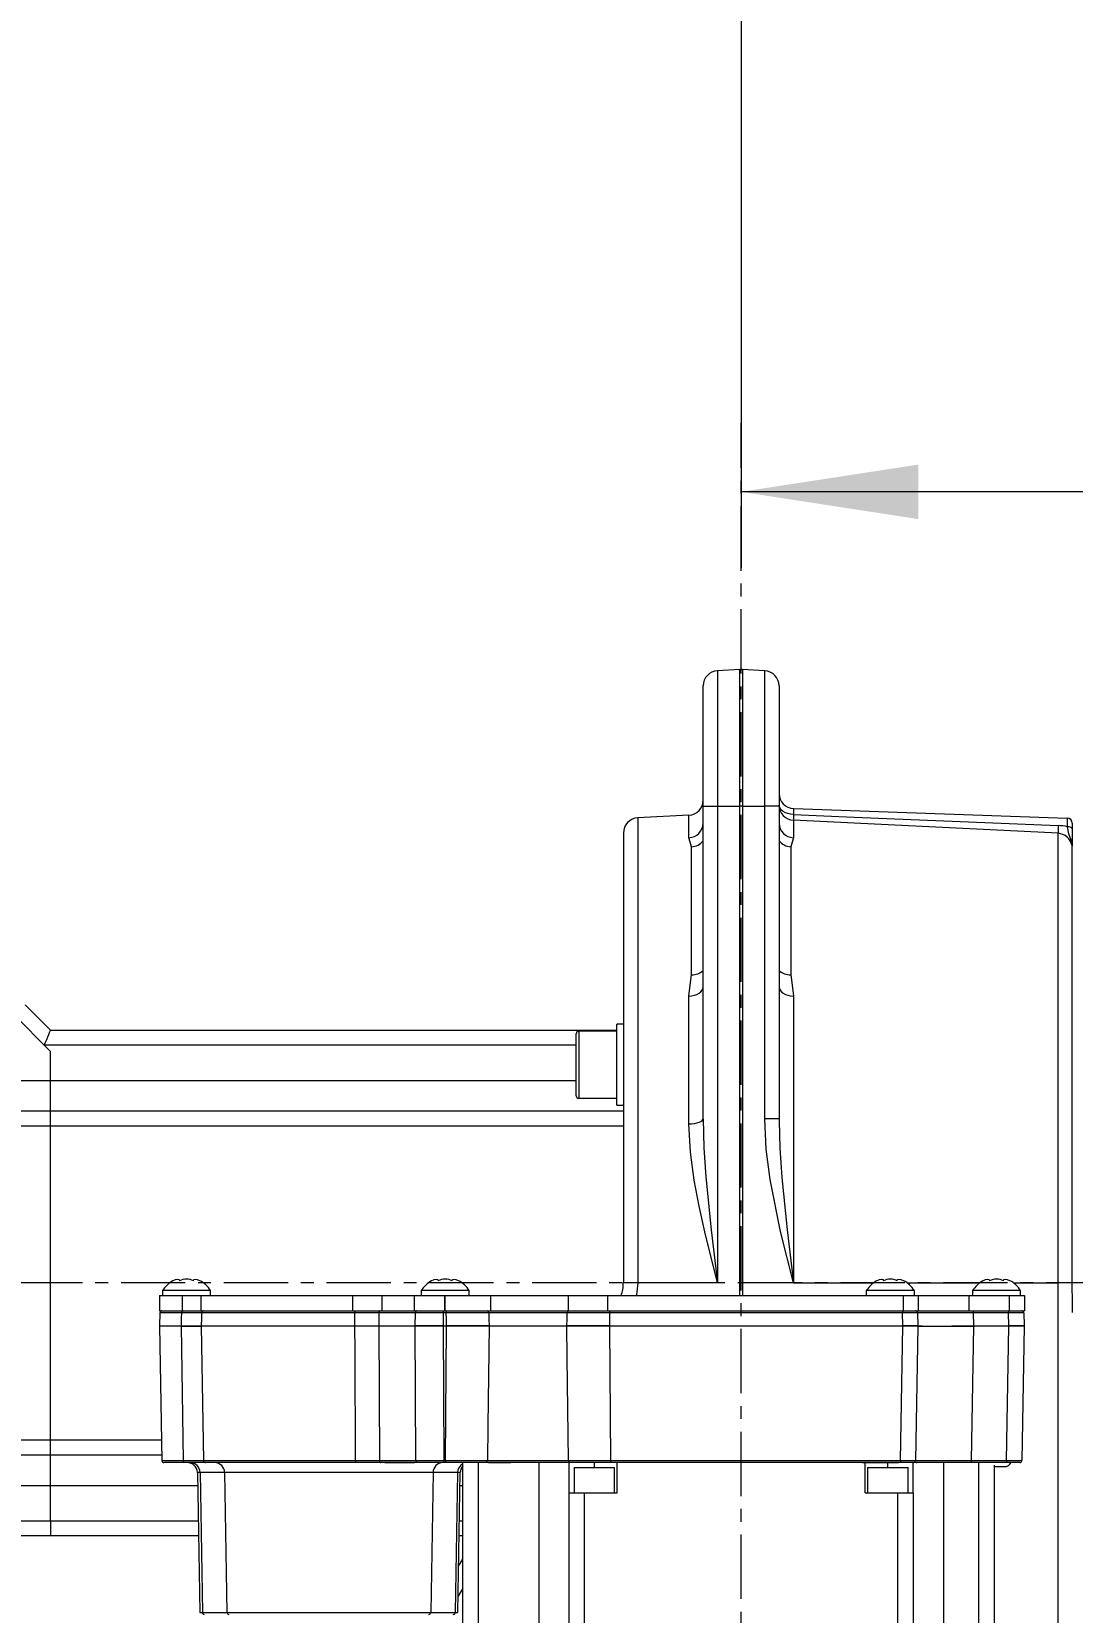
# Model space of a CAD drawing. Header units: millimetres. Extents: x 26 to 585, y 36 to 406.
# Drawn here: x 290.59 to 311.16, y 297.24 to 328.48 of the extents above; entities that cross this region are included whole.
import ezdxf

# ---------------------------------------------------------------- set-up
doc = ezdxf.new("R2010")
doc.units = ezdxf.units.MM
doc.linetypes.add('CENTERX2', pattern=[20.32, 12.7, -2.54, 2.54, -2.54])
doc.styles.add('SLDTEXTSTYLE0', font='TXT', dxfattribs={"width": 0.605})
doc.dimstyles.new('SLDDIMSTYLE0', dxfattribs={"dimtxt": 3.5, "dimasz": 3.5, "dimexe": 0, "dimexo": 0.0625, "dimgap": 0.875, "dimtad": 1, "dimtoh": 1, "dimlfac": 10, "dimrnd": 1e-09, "dimzin": 12, "dimdsep": 46, "dimtxsty": 'SLDTEXTSTYLE0', "dimsah": 1, "dimcen": 0.09, "dimadec": 0, "dimazin": 0, "dimtfac": 1, "dimtdec": 3, "dimtofl": 0, "dimtmove": 0, "dimatfit": 3, "dimfxl": 1, "dimfrac": 2, "dimtolj": 1, "dimtzin": 12, "dimarcsym": 0})

# ---------------------------------------------------------------- blocks, each defined once
blk = doc.blocks.new('*D41')
at = {"color": 7, "linetype": 'Continuous', "lineweight": 0, "transparency": 16777216}
for p, q in [((304.611, 375.009), (304.611, 328.92)), ((322.211, 327.642), (322.211, 331.92)), ((304.611, 330.42), (322.211, 330.42)), ((322.211, 330.42), (331.234, 330.42))]:
    blk.add_line(p, q, dxfattribs=at)
for points in [[(304.611, 330.42), (308.111, 329.881), (308.111, 330.958)], [(322.211, 330.42), (318.711, 330.958), (318.711, 329.881)]]:
    blk.add_solid(points, dxfattribs=at)
at = {"color": 7, "linetype": 'Continuous', "lineweight": 0, "transparency": 16777216, "insert": (321.632, 334.932), "char_height": 3.5, "attachment_point": 1, "style": 'SLDTEXTSTYLE0'}
blk.add_mtext('176', dxfattribs=at)
blk = doc.blocks.new('*D43')
at = {"color": 7, "linetype": 'Continuous', "lineweight": 0, "transparency": 16777216}
for p, q in [((304.611, 375.009), (304.611, 317.884)), ((321.511, 323.562), (321.511, 317.884)), ((321.511, 319.384), (304.611, 319.384)), ((321.511, 319.384), (331.234, 319.384))]:
    blk.add_line(p, q, dxfattribs=at)
for points in [[(304.611, 319.384), (308.111, 318.845), (308.111, 319.922)], [(321.511, 319.384), (318.011, 319.922), (318.011, 318.845)]]:
    blk.add_solid(points, dxfattribs=at)
at = {"color": 7, "linetype": 'Continuous', "lineweight": 0, "transparency": 16777216, "insert": (321.632, 323.895), "char_height": 3.5, "attachment_point": 1, "style": 'SLDTEXTSTYLE0'}
blk.add_mtext('169', dxfattribs=at)

msp = doc.modelspace()

# ---------------------------------------------------------------- linework, layer by layer
at = {"color": 7, "linetype": 'CENTERX2', "lineweight": 0, "ltscale": 0.1}
for p, q in [((304.610989, 256.863587), (304.610989, 320.740256)), ((326.135071, 303.746264), (274.680964, 303.746264))]:
    msp.add_line(p, q, dxfattribs=at)
at = {"color": 7, "linetype": 'Continuous', "lineweight": 15}
for p, q in [((304.584821, 315.87067), (304.145288, 315.847633)), ((305.07669, 315.847633), (304.637157, 315.87067)), ((303.860989, 313.17204), (303.860989, 315.548048)), ((305.360989, 315.548048), (305.360989, 313.17204)), ((303.860989, 313.17204), (304.145288, 313.17204)), ((303.860989, 306.993676), (303.860989, 313.17204)), ((304.145288, 313.17204), (304.145288, 303.746263)), ((304.145288, 313.17204), (304.584821, 313.17204)), ((304.637157, 313.17204), (304.584821, 313.17204)), ((304.637157, 313.17204), (305.07669, 313.17204)), ((305.07669, 306.993676), (305.07669, 313.17204)), ((305.360989, 313.17204), (305.07669, 313.17204)), ((305.360989, 313.17204), (305.360989, 306.993676)), ((305.650519, 313.124017), (311.058884, 312.935154)), ((303.57669, 312.992058), (302.57003, 312.939302)), ((305.645288, 312.893639), (305.645288, 312.54798)), ((311.155394, 312.835214), (311.155394, 312.720911)), ((302.285731, 312.639711), (302.285731, 303.746263)), ((310.87669, 303.746263), (310.87669, 312.635211)), ((311.155394, 312.720911), (311.155394, 312.388263)), ((303.630433, 309.83759), (303.630433, 312.369273)), ((305.591545, 312.369273), (305.591545, 309.83759)), ((311.155394, 303.746263), (311.155394, 312.374417)), ((303.57669, 306.891755), (303.57669, 309.416894)), ((305.645288, 309.416894), (305.645288, 303.746263)), ((290.460989, 309.246264), (290.960989, 308.746264)), ((290.836725, 308.446265), (290.336726, 308.946262)), ((290.960989, 308.746264), (302.150989, 308.746264)), ((302.150989, 308.723117), (301.400989, 308.723117)), ((302.285731, 308.859614), (302.150989, 308.859614)), ((302.150989, 307.259614), (302.150989, 308.859614)), ((290.836725, 308.446265), (290.960989, 308.322001)), ((301.350989, 307.446117), (301.350989, 308.673114)), ((290.960989, 307.746265), (290.960989, 308.322001)), ((285.760989, 307.746265), (290.960989, 307.746265)), ((290.960989, 307.146264), (290.960989, 307.746265)), ((286.360989, 307.146264), (290.960989, 307.146264)), ((290.960989, 306.846265), (290.960989, 307.146264)), ((290.960989, 307.146264), (302.285731, 307.146264)), ((301.400989, 307.396115), (302.150989, 307.396115)), ((302.150989, 307.259614), (302.285731, 307.259614)), ((290.960989, 306.846265), (286.360989, 306.846265)), ((290.960989, 300.646264), (290.960989, 306.846265)), ((305.360989, 306.993676), (305.07669, 306.993676)), ((305.360989, 306.993676), (305.362127, 306.951187)), ((304.145288, 303.746263), (302.57003, 303.746263)), ((310.87669, 296.974129), (310.87669, 303.746263)), ((311.155394, 303.746263), (310.87669, 303.746263)), ((293.110989, 303.496263), (293.110989, 303.196264)), ((293.110989, 303.496263), (293.561273, 303.496263)), ((293.172989, 303.596265), (293.172989, 303.496263)), ((294.122989, 303.596265), (293.172989, 303.596265)), ((293.561273, 303.496263), (293.561273, 303.196264)), ((293.561273, 303.496263), (293.930575, 303.496263)), ((293.930575, 303.496263), (293.930575, 303.196264)), ((293.930575, 303.496263), (296.930138, 303.496263)), ((294.122989, 303.496263), (294.122989, 303.596265)), ((296.930138, 303.496263), (296.930138, 303.196264)), ((296.930138, 303.496263), (297.510989, 303.496263)), ((297.510989, 303.496263), (297.510989, 303.196264)), ((297.510989, 303.496263), (298.149628, 303.496263)), ((298.149628, 303.496263), (298.149628, 303.196264)), ((298.149628, 303.496263), (298.749628, 303.496263)), ((298.285989, 303.596265), (298.285989, 303.496263)), ((299.235989, 303.596265), (298.285989, 303.596265)), ((298.749628, 303.496263), (298.749628, 303.196264)), ((298.749628, 303.496263), (298.75645, 303.496263)), ((298.75645, 303.496263), (298.75645, 303.196264)), ((298.75645, 303.496263), (299.658926, 303.496263)), ((299.235989, 303.496263), (299.235989, 303.596265)), ((299.658926, 303.496263), (299.658926, 303.196264)), ((299.658926, 303.496263), (301.191614, 303.496263)), ((301.191614, 303.496263), (301.191614, 303.196264)), ((301.191614, 303.496263), (301.972239, 303.496263)), ((301.972239, 303.496263), (301.972239, 303.196264)), ((301.972239, 303.496263), (307.810989, 303.496263)), ((307.085989, 303.596265), (307.085989, 303.496263)), ((308.035989, 303.596265), (307.085989, 303.596265)), ((307.810989, 303.496263), (307.810989, 303.196264)), ((307.810989, 303.496263), (308.110989, 303.496263)), ((308.035989, 303.496263), (308.035989, 303.596265)), ((308.110989, 303.496263), (308.110989, 303.196264)), ((308.110989, 303.496263), (309.110989, 303.496263)), ((309.110989, 303.496263), (309.110989, 303.196264)), ((309.110989, 303.496263), (309.910989, 303.496263)), ((309.185989, 303.596265), (309.185989, 303.496263)), ((310.135989, 303.596265), (309.185989, 303.596265)), ((309.910989, 303.496263), (309.910989, 303.196264)), ((309.910989, 303.496263), (310.210989, 303.496263)), ((310.135989, 303.496263), (310.135989, 303.596265)), ((310.210989, 303.496263), (310.210989, 303.196264)), ((293.110989, 303.196264), (293.561273, 303.196264)), ((293.123061, 303.157313), (293.116254, 302.897356)), ((293.561273, 303.196264), (293.930575, 303.196264)), ((293.930575, 303.196264), (296.930138, 303.196264)), ((296.97834, 303.157313), (293.945628, 303.157313)), ((296.930138, 303.196264), (297.510989, 303.196264)), ((298.171491, 303.157313), (297.450344, 303.157313)), ((297.510989, 303.196264), (298.149628, 303.196264)), ((298.149628, 303.196264), (298.749628, 303.196264)), ((298.169667, 302.897356), (298.171491, 303.157313)), ((298.721303, 303.157313), (298.719479, 302.897356)), ((298.721303, 303.196264), (298.721303, 303.157313)), ((298.783623, 303.157313), (298.721303, 303.157313)), ((298.749628, 303.196264), (298.75645, 303.196264)), ((298.75645, 303.196264), (299.658926, 303.196264)), ((298.783623, 303.196264), (298.783623, 303.157313)), ((301.171186, 303.157313), (299.624089, 303.157313)), ((299.658926, 303.196264), (301.191614, 303.196264)), ((301.191614, 303.196264), (301.972239, 303.196264)), ((301.972239, 303.196264), (307.810989, 303.196264)), ((302.011652, 303.196264), (302.011652, 303.157313)), ((307.79902, 303.157313), (302.011652, 303.157313)), ((307.79902, 303.196264), (307.79902, 303.157313)), ((307.805827, 302.897356), (307.79902, 303.157313)), ((307.810989, 303.196264), (308.110989, 303.196264)), ((308.098917, 303.157313), (308.105724, 302.897356)), ((308.110989, 303.196264), (309.110989, 303.196264)), ((309.110989, 303.196264), (309.910989, 303.196264)), ((309.19854, 303.196264), (309.19854, 303.157313)), ((309.19854, 303.157313), (309.205347, 302.897356)), ((309.89902, 303.157313), (309.19854, 303.157313)), ((309.89902, 303.196264), (309.89902, 303.157313)), ((309.905827, 302.897356), (309.89902, 303.157313)), ((309.910989, 303.196264), (310.210989, 303.196264)), ((310.198917, 303.157313), (310.205724, 302.897356)), ((293.116245, 302.895174), (293.162668, 300.235567)), ((293.548699, 302.895174), (293.548667, 302.895174)), ((293.548672, 302.897356), (293.548708, 302.897356)), ((293.939105, 302.895174), (293.939098, 302.895174)), ((296.976647, 302.895174), (293.939105, 302.895174)), ((293.939105, 302.895174), (293.983599, 300.235567)), ((293.939107, 302.897356), (293.939115, 302.897356)), ((293.939115, 302.897356), (296.976648, 302.897356)), ((296.976682, 302.895174), (296.976647, 302.895174)), ((296.976648, 302.897356), (296.976685, 302.897356)), ((297.448337, 302.895174), (297.448295, 302.895174)), ((297.448297, 302.897356), (297.448341, 302.897356)), ((298.169616, 302.895174), (297.448337, 302.895174)), ((297.448337, 302.895174), (297.46227, 300.235567)), ((297.448341, 302.897356), (298.169621, 302.897356)), ((298.182055, 300.235567), (298.169616, 302.895174)), ((298.169616, 302.895173), (298.169664, 302.895173)), ((298.169621, 302.897355), (298.169667, 302.897355)), ((298.719476, 302.895173), (298.719532, 302.895173)), ((298.719479, 302.897355), (298.719532, 302.897355)), ((298.719532, 302.895174), (298.719532, 302.897356)), ((298.719532, 302.897356), (298.786696, 302.897356)), ((298.786696, 302.895174), (298.719532, 302.895174)), ((298.719532, 302.895174), (298.731971, 300.235567)), ((298.765226, 300.235567), (298.786696, 302.895174)), ((298.786696, 302.895174), (298.786696, 302.897356)), ((298.786696, 302.897356), (298.786789, 302.897356)), ((298.786794, 302.895174), (298.786696, 302.895174)), ((299.628319, 302.897356), (299.628348, 302.897356)), ((299.628355, 302.895174), (299.628324, 302.895174)), ((299.628348, 302.897356), (301.166928, 302.897356)), ((301.166921, 302.895174), (299.628355, 302.895174)), ((301.166952, 302.895174), (301.166921, 302.895174)), ((301.166928, 302.897356), (301.166956, 302.897356)), ((302.008482, 302.895174), (302.008486, 302.897356)), ((302.008579, 302.895174), (302.008482, 302.895174)), ((302.008486, 302.897356), (302.008579, 302.897356)), ((302.008579, 302.895174), (302.008579, 302.897356)), ((302.008579, 302.897356), (307.805779, 302.897356)), ((302.008579, 302.895174), (302.030049, 300.235567)), ((307.805779, 302.895174), (302.008579, 302.895174)), ((307.759356, 300.235567), (307.805779, 302.895174)), ((307.805779, 302.895174), (307.805779, 302.897356)), ((308.105733, 302.895174), (308.05931, 300.235567)), ((308.105734, 302.895173), (308.105734, 302.895173)), ((309.205566, 302.895174), (309.159142, 300.235567)), ((309.205566, 302.895174), (309.205566, 302.897356)), ((309.205566, 302.897356), (309.905779, 302.897356)), ((309.905779, 302.895174), (309.205566, 302.895174)), ((309.859356, 300.235567), (309.905779, 302.895174)), ((309.905779, 302.895174), (309.905779, 302.897356)), ((310.205734, 302.895174), (310.15931, 300.235567)), ((310.205734, 302.895173), (310.205734, 302.895173)), ((286.360989, 300.646264), (290.960989, 300.646264)), ((290.960989, 300.346265), (290.960989, 300.646264)), ((290.960989, 300.346265), (286.360989, 300.346265)), ((293.160736, 300.346265), (290.960989, 300.346265)), ((290.960989, 299.746264), (290.960989, 300.346265)), ((293.610871, 300.196264), (293.202662, 300.196264)), ((294.023336, 300.196264), (293.610871, 300.196264)), ((293.862054, 299.999754), (293.910303, 297.235567)), ((294.400136, 299.999754), (293.915295, 299.999754)), ((293.915295, 299.999754), (293.961567, 297.235567)), ((293.983599, 300.235567), (296.987891, 300.235567)), ((296.990638, 300.196264), (294.023336, 300.196264)), ((298.521842, 299.999754), (294.400136, 299.999754)), ((294.400136, 299.999754), (294.446407, 297.235567)), ((297.482267, 300.196264), (296.990638, 300.196264)), ((297.46227, 300.235567), (298.182055, 300.235567)), ((297.570209, 300.196264), (297.482267, 300.196264)), ((297.571611, 300.197265), (297.570209, 300.196264)), ((297.570209, 300.196264), (298.154119, 300.196264)), ((298.197608, 300.197265), (297.571611, 300.197265)), ((298.731971, 300.197265), (298.197608, 300.197265)), ((298.521842, 299.999754), (298.475571, 297.235567)), ((299.006682, 299.999754), (298.521842, 299.999754)), ((298.731971, 300.235567), (298.765226, 300.235567)), ((298.731971, 300.235567), (298.731971, 300.197265)), ((298.765226, 300.197265), (298.731971, 300.197265)), ((298.765226, 300.235567), (298.765226, 300.197265)), ((299.576099, 300.197265), (298.765226, 300.197265)), ((299.006682, 299.999754), (298.960411, 297.235567)), ((299.011675, 297.235567), (299.059924, 299.999754)), ((299.110989, 295.496265), (299.110989, 300.196264)), ((299.410989, 300.196264), (299.410989, 295.620529)), ((300.060652, 300.197265), (299.576099, 300.197265)), ((299.5997, 300.235567), (301.195576, 300.235567)), ((299.617111, 300.196264), (300.060403, 300.196264)), ((301.22592, 300.196264), (300.060403, 300.196264)), ((300.610989, 300.196264), (300.610989, 294.996265)), ((301.210989, 299.596263), (301.210989, 300.196264)), ((302.030049, 300.196264), (301.22592, 300.196264)), ((301.310989, 300.096265), (301.310989, 299.596263)), ((301.310989, 300.096265), (302.110989, 300.096265)), ((302.030049, 300.235567), (302.030049, 300.196264)), ((302.030049, 300.235567), (307.759356, 300.235567)), ((307.011858, 300.196264), (302.030049, 300.196264)), ((302.110989, 299.596263), (302.110989, 300.096265)), ((302.160989, 299.596263), (302.160989, 300.196264)), ((307.759356, 300.197265), (307.011527, 300.197265)), ((307.011527, 300.197265), (307.011858, 300.196264)), ((307.011858, 300.196264), (307.031193, 300.196264)), ((307.031193, 300.196264), (307.060989, 300.196264)), ((307.060989, 300.196264), (307.723176, 300.196264)), ((307.060989, 299.596263), (307.060989, 300.196264)), ((307.110989, 300.096265), (307.110989, 299.596263)), ((307.110989, 300.096265), (307.910989, 300.096265)), ((307.759356, 300.235567), (307.759356, 300.197265)), ((308.028204, 300.197265), (307.759356, 300.197265)), ((307.910989, 299.596263), (307.910989, 300.096265)), ((308.010989, 299.596263), (308.010989, 300.196264)), ((308.082294, 300.197265), (308.028204, 300.197265)), ((308.073158, 300.196264), (308.082294, 300.197265)), ((309.159142, 300.196264), (308.073158, 300.196264)), ((308.610989, 300.196264), (308.610989, 294.996265)), ((309.159142, 300.235567), (309.159142, 300.196264)), ((309.159142, 300.235567), (309.859356, 300.235567)), ((309.859356, 300.196264), (309.159142, 300.196264)), ((309.310989, 294.996265), (309.310989, 300.196264)), ((309.610989, 300.143916), (309.610989, 294.996265)), ((309.610989, 300.116266), (309.816552, 300.116266)), ((309.859356, 300.235567), (309.859356, 300.196264)), ((310.119316, 300.196264), (309.859356, 300.196264)), ((285.760989, 299.746264), (290.960989, 299.746264)), ((290.960989, 299.046264), (290.960989, 299.746264)), ((301.210989, 294.996265), (301.210989, 299.596263)), ((301.210989, 299.596263), (301.510989, 299.596263)), ((301.510989, 299.596263), (301.510989, 294.996265)), ((301.510989, 299.596263), (302.160989, 299.596263)), ((307.060989, 299.596263), (307.710989, 299.596263)), ((307.710989, 294.996265), (307.710989, 299.596263)), ((307.710989, 299.596263), (308.010989, 299.596263)), ((308.010989, 299.596263), (308.010989, 294.996265)), ((285.760989, 299.046264), (290.960989, 299.046264)), ((290.960989, 299.046264), (290.960989, 298.746265)), ((290.960989, 298.746265), (285.760989, 298.746265)), ((293.883934, 298.746265), (290.960989, 298.746265)), ((299.110989, 298.746265), (299.038045, 298.746265)), ((299.027563, 298.145808), (299.110989, 298.290304)), ((293.961567, 297.235567), (294.446407, 297.235567)), ((294.446407, 297.235567), (298.475571, 297.235567)), ((298.475571, 297.235567), (298.960411, 297.235567))]:
    msp.add_line(p, q, dxfattribs=at)
at = {"color": 8, "linetype": 'Continuous', "lineweight": 15}
for p, q in [((304.145288, 315.847633), (304.145288, 313.17204)), ((304.584821, 313.17204), (304.584821, 315.87067)), ((304.637157, 315.87067), (304.637157, 313.17204)), ((305.07669, 313.17204), (305.07669, 315.847633)), ((304.584821, 303.496263), (304.584821, 313.17204)), ((304.637157, 313.17204), (304.637157, 303.496263)), ((302.57003, 312.939302), (302.57003, 303.746263)), ((303.57669, 312.54798), (303.57669, 312.992058)), ((301.400989, 308.723117), (301.400989, 307.396115)), ((301.350989, 308.446265), (290.836725, 308.446265)), ((290.960989, 307.746265), (301.350989, 307.746265)), ((302.285731, 306.846265), (290.960989, 306.846265)), ((302.57003, 303.746263), (302.285731, 303.746263)), ((305.645288, 303.746263), (307.226694, 303.746263)), ((307.895284, 303.746263), (309.326694, 303.746263)), ((309.995284, 303.746263), (310.87669, 303.746263)), ((311.155394, 303.746263), (311.159112, 303.746263)), ((293.55414, 303.157313), (293.123061, 303.157313)), ((293.548667, 302.895174), (293.116245, 302.895174)), ((293.116254, 302.897356), (293.548672, 302.897356)), ((290.960989, 300.646264), (293.155499, 300.646264)), ((293.162668, 300.235567), (293.585607, 300.235567)), ((293.915295, 299.999754), (293.862054, 299.999754)), ((299.059924, 299.999754), (299.006682, 299.999754)), ((301.710989, 300.096265), (301.710989, 300.196264)), ((307.510989, 300.096265), (307.510989, 300.196264)), ((290.960989, 299.746264), (293.866478, 299.746264)), ((299.055499, 299.746264), (299.110989, 299.746264)), ((290.960989, 299.046264), (293.878697, 299.046264)), ((299.043281, 299.046264), (299.110989, 299.046264)), ((299.110989, 297.717498), (299.017253, 297.555144)), ((293.910303, 297.235567), (293.961567, 297.235567)), ((298.960411, 297.235567), (299.011675, 297.235567))]:
    msp.add_line(p, q, dxfattribs=at)
at = {"color": 7, "linetype": 'Continuous', "lineweight": 15, "flags": 128}
for points in [[(305.646315, 313.007263), (305.589921, 313.012252), (305.536092, 313.02366), (305.486768, 313.041065), (305.443731, 313.063846), (305.408532, 313.091181), (305.382442, 313.122086), (305.366401, 313.155434), (305.360989, 313.190041)], [(310.87669, 312.635211), (306.843476, 312.834314), (305.645288, 312.893639)], [(305.646315, 313.007263), (306.844581, 312.956724), (310.878167, 312.786905)], [(311.152596, 312.394545), (311.152708, 312.396924), (311.152311, 312.403182), (311.150656, 312.418417), (311.132493, 312.498651), (311.089606, 312.625525), (311.06004, 312.763665)], [(311.155394, 312.720911), (311.153584, 312.729017), (311.14822, 312.736831), (311.139496, 312.744067), (311.127728, 312.750463), (311.113342, 312.755791), (311.096858, 312.759856), (311.078874, 312.762515), (311.06004, 312.763665)], [(303.630433, 312.369273), (303.603152, 312.462322), (303.57669, 312.54798)], [(305.645288, 312.54798), (305.618861, 312.462399), (305.591545, 312.369273)], [(311.155394, 312.388263), (311.1547, 312.388042), (311.153583, 312.390528), (311.153672, 312.389014), (311.154698, 312.381456)], [(303.57669, 309.416894), (303.603117, 309.629677), (303.630433, 309.83759)], [(305.591545, 309.83759), (305.618826, 309.629855), (305.645288, 309.416894)], [(303.57669, 309.416894), (303.63293, 309.422014), (303.686587, 309.433548), (303.735732, 309.451077), (303.778601, 309.473983), (303.813654, 309.501443), (303.839632, 309.532461), (303.855601, 309.565923), (303.860989, 309.600637)], [(305.360989, 309.600637), (305.366377, 309.565923), (305.382346, 309.532461), (305.408324, 309.501443), (305.443377, 309.473983), (305.486246, 309.451077), (305.535391, 309.433548), (305.589048, 309.422014), (305.645288, 309.416894)], [(290.836725, 308.446265), (290.860968, 308.504791), (290.884279, 308.56107), (290.905762, 308.612935), (290.924593, 308.658395), (290.940047, 308.695705), (290.95153, 308.723427), (290.958602, 308.7405), (290.960989, 308.746264)], [(303.57669, 306.891755), (303.63293, 306.894592), (303.686587, 306.900988), (303.735732, 306.910715), (303.778601, 306.92342), (303.813654, 306.938649), (303.839632, 306.955857), (303.855601, 306.974421), (303.860989, 306.993676)], [(304.145288, 303.746263), (304.143766, 303.752167), (303.892789, 304.759292), (303.779988, 305.267266), (303.683957, 305.7757), (303.607421, 306.334043), (303.57669, 306.891755)], [(303.860989, 306.993676), (303.876291, 306.419177), (303.914623, 305.84142), (304.018214, 304.799322), (304.14452, 303.752417), (304.145288, 303.746263)], [(305.645288, 303.746263), (305.643791, 303.75206), (305.391584, 304.766909), (305.185367, 305.793677), (305.107477, 306.389857), (305.07669, 306.993676)], [(293.372989, 303.785605), (293.430103, 303.813241), (293.477162, 303.823695), (293.501907, 303.816367), (293.510819, 303.796096), (293.510489, 303.785605)], [(293.785489, 303.785605), (293.791068, 303.813241), (293.818288, 303.823695), (293.856952, 303.816367), (293.903949, 303.796096), (293.922989, 303.785605)], [(298.485989, 303.785605), (298.543103, 303.813241), (298.590162, 303.823695), (298.614907, 303.816367), (298.623819, 303.796096), (298.623489, 303.785605)], [(298.898489, 303.785605), (298.904068, 303.813241), (298.931288, 303.823695), (298.969952, 303.816367), (299.016949, 303.796096), (299.035989, 303.785605)], [(307.285989, 303.785605), (307.343103, 303.813241), (307.390162, 303.823695), (307.414907, 303.816367), (307.423819, 303.796096), (307.423489, 303.785605)], [(307.698489, 303.785605), (307.704068, 303.813241), (307.731288, 303.823695), (307.769953, 303.816367), (307.816949, 303.796096), (307.835989, 303.785605)], [(309.385989, 303.785605), (309.443103, 303.813241), (309.490162, 303.823695), (309.514907, 303.816367), (309.52382, 303.796096), (309.523489, 303.785605)], [(309.798489, 303.785605), (309.804068, 303.813241), (309.831288, 303.823695), (309.869952, 303.816367), (309.916949, 303.796096), (309.935989, 303.785605)], [(311.160989, 303.164933), (311.159704, 303.326026), (311.155394, 303.746263)], [(293.548708, 302.897356), (293.551913, 303.050733), (293.55414, 303.157313)], [(293.579616, 303.196264), (293.574726, 303.195522), (293.570018, 303.19332), (293.565667, 303.18974), (293.561833, 303.184915), (293.558661, 303.179029), (293.556268, 303.172294), (293.554742, 303.164966), (293.55414, 303.157313)], [(293.945628, 303.157313), (293.942954, 303.050733), (293.939107, 302.897356)], [(296.976685, 302.897356), (296.977645, 303.048039), (296.97834, 303.157313)], [(297.450344, 303.157313), (297.104134, 303.157333), (297.024979, 303.157321), (296.97834, 303.157313)], [(297.450344, 303.157313), (297.449484, 303.048039), (297.448297, 302.897356)], [(297.470337, 303.196264), (297.466499, 303.195522), (297.462804, 303.19332), (297.45939, 303.18974), (297.456381, 303.184915), (297.453892, 303.179029), (297.452013, 303.172294), (297.450816, 303.164966), (297.450344, 303.157313)], [(298.191484, 303.196264), (298.187647, 303.195522), (298.183951, 303.19332), (298.180537, 303.18974), (298.177528, 303.184915), (298.175039, 303.179029), (298.173161, 303.172294), (298.171963, 303.164966), (298.171491, 303.157313)], [(299.624089, 303.157313), (299.470551, 303.157387), (299.147605, 303.157414), (299.015987, 303.15739), (298.783623, 303.157313)], [(298.786789, 302.897356), (298.785141, 303.032664), (298.783623, 303.157313)], [(299.624089, 303.157313), (299.626116, 303.032664), (299.628319, 302.897356)], [(301.166956, 302.897356), (301.169159, 303.032664), (301.171186, 303.157313)], [(302.011652, 303.157313), (301.798314, 303.157387), (301.453272, 303.157414), (301.340002, 303.15739), (301.171186, 303.157313)], [(302.011652, 303.157313), (302.010135, 303.032664), (302.008486, 302.897356)], [(293.585607, 300.235567), (293.554842, 302.451805), (293.548667, 302.895174)], [(296.987891, 300.235567), (296.978765, 302.39592), (296.976647, 302.895174)], [(297.448295, 302.895174), (297.33537, 302.895058), (296.976682, 302.895174)], [(296.976685, 302.897356), (297.335373, 302.897281), (297.448297, 302.897356)], [(298.786794, 302.895174), (298.786793, 302.895445), (298.786793, 302.89572), (298.786792, 302.895991), (298.786792, 302.896265), (298.786791, 302.896536), (298.786791, 302.89681), (298.78679, 302.897082), (298.786789, 302.897356)], [(299.628355, 302.895174), (299.607037, 300.920592), (299.5997, 300.235567)], [(301.195576, 300.235567), (301.173756, 302.26456), (301.166921, 302.895174)], [(307.805836, 302.895174), (307.805835, 302.895445), (307.805834, 302.89572), (307.805833, 302.895991), (307.805832, 302.896265), (307.80583, 302.896536), (307.805829, 302.89681), (307.805828, 302.897082), (307.805827, 302.897356)], [(293.610871, 300.196264), (293.605995, 300.197015), (293.601303, 300.199241), (293.59697, 300.202859), (293.59316, 300.207735), (293.590016, 300.213681), (293.587655, 300.220475), (293.586167, 300.227863), (293.585607, 300.235567)], [(296.987891, 300.235567), (297.115993, 300.235552), (297.33364, 300.235552), (297.46227, 300.235567)], [(297.46227, 300.235567), (297.462713, 300.227863), (297.463891, 300.220475), (297.465759, 300.213681), (297.468249, 300.207735), (297.471265, 300.202859), (297.474694, 300.199241), (297.478407, 300.197015), (297.482267, 300.196264)], [(298.765226, 300.235567), (299.129277, 300.235499), (299.452284, 300.23552), (299.512934, 300.235535), (299.5997, 300.235567)], [(300.060403, 300.196264), (300.060551, 300.196574), (300.060652, 300.197265)], [(301.195576, 300.235567), (301.479762, 300.235499), (301.825989, 300.23552), (301.905141, 300.235535), (302.030049, 300.235567)]]:
    msp.add_lwpolyline(points, dxfattribs=at)
at = {"color": 8, "linetype": 'Continuous', "lineweight": 15, "flags": 128}
for points in [[(305.362127, 306.951187), (305.3765, 306.414298), (305.415328, 305.831993), (305.518697, 304.794491), (305.644532, 303.75231), (305.645288, 303.746263)], [(302.57003, 303.746263), (302.541019, 303.513698), (302.534433, 303.496263)]]:
    msp.add_lwpolyline(points, dxfattribs=at)
at = {"color": 7, "linetype": 'Continuous', "lineweight": 15}
for centre, radius, start, end in [((304.160989, 315.548046), 0.3, 93, 180), ((304.610989, 315.371355), 0.5, 87, 93), ((305.060989, 315.548046), 0.3, 0, 87), ((305.660989, 313.423832), 0.3, 180, 268), ((303.560989, 313.291648), 0.3, 273, 0), ((305.659201, 313.19153), 0.298216, 180.2861348, 267.325934), ((302.585731, 312.639713), 0.3, 93, 180), ((303.568904, 312.840041), 0.292165, 271.5269905, 358.6535194), ((305.653074, 312.840041), 0.292165, 181.3464806, 268.4730095), ((307.070442, 312.937579), 1.425831, 177.1987013, 181.7659911), ((312.570482, 312.694568), 1.694832, 176.8769035, 182.007046), ((310.835074, 311.726386), 1.061394, 77.7631715, 87.6731188), ((311.055394, 312.835212), 0.1, 0, 88), ((310.847703, 312.323493), 0.313063, 13.1180676, 84.6872683), ((311.004275, 312.363671), 0.1515, 4.0672725, 11.758612), ((301.400989, 308.673116), 0.05, 90, 180), ((301.400989, 307.446116), 0.05, 180, 270), ((293.674472, 303.266849), 0.6, 119.7990659, 146.699823), ((293.647989, 303.559607), 0.26454, 58.6831787, 121.3168213), ((293.621506, 303.266849), 0.6, 33.300177, 61.0485812), ((298.787472, 303.266849), 0.6, 119.7990659, 146.699823), ((298.760989, 303.559605), 0.264542, 58.6833655, 121.3166345), ((298.734506, 303.266849), 0.6, 33.300177, 61.0485812), ((301.761408, 303.706554), 0.519504, 336.1220109, 4.4246895), ((307.587472, 303.266849), 0.6, 119.7990659, 146.699823), ((307.560989, 303.559606), 0.264541, 58.6832524, 121.3167476), ((307.534506, 303.266849), 0.6, 33.300177, 61.0485812), ((309.687472, 303.266849), 0.6, 119.7990659, 146.699823), ((309.660989, 303.559607), 0.26454, 58.6831679, 121.3168321), ((309.634506, 303.266849), 0.6, 33.300177, 61.0485812), ((293.163048, 303.156264), 0.04, 90, 178.5), ((293.749884, 46.458449), 256.698938, 89.9563096, 90.0436904), ((293.985472, 303.15641), 0.039855, 90.1901421, 178.7017576), ((297.116825, 303.166831), 0.138812, 167.7580886, 183.9317447), ((299.588278, 303.16068), 0.035969, 354.6279893, 81.6089809), ((301.206997, 303.16068), 0.035969, 98.3902685, 185.372083), ((308.058931, 303.156264), 0.04, 1.5, 90), ((310.158931, 303.156264), 0.04, 1.5, 90), ((293.166237, 302.896046), 0.05, 178.5, 181), ((293.632313, 302.896037), 0.083651, 179.0963252, 180.5905839), ((293.627338, 302.895916), 0.078643, 178.9508943, 180.5403351), ((293.743898, 337.100264), 34.205647, 269.6730313, 270.3269687), ((293.743908, 357.065706), 54.168702, 269.7935313, 270.2064687), ((293.991008, 302.896035), 0.05191, 178.5415836, 180.9496457), ((297.427829, 302.896111), 0.451183, 179.8419152, 180.1189483), ((297.642051, 302.895356), 0.665369, 179.8277998, 180.0156544), ((297.550433, 302.89616), 0.102142, 179.329428, 180.5531626), ((297.543024, 302.896071), 0.094691, 179.2225734, 180.5426081), ((298.26758, 302.896031), 0.097968, 179.2250835, 180.5009618), ((298.269468, 302.896129), 0.099809, 179.2955543, 180.5479), ((299.784066, 302.894993), 1.06459, 179.8728067, 179.9902158), ((299.207554, 154.234721), 148.663231, 89.83783427, 90.16216573), ((299.207559, 66.634728), 236.260821, 89.89795997, 90.10204003), ((299.563843, 302.896133), 0.064488, 359.1482466, 1.0865719), ((299.561818, 302.896038), 0.066543, 359.256449, 1.1349141), ((301.231814, 302.896055), 0.064899, 178.8510817, 180.7771233), ((301.2326, 302.896131), 0.065655, 178.9306595, 180.8345221), ((301.587717, 66.6348), 236.260749, 89.89795994, 90.10204006), ((301.587721, 154.234721), 148.663231, 89.83783427, 90.16216573), ((308.055563, 302.896051), 0.050178, 358.9990121, 1.4901907), ((308.173043, 302.891863), 1.032319, 0.1836448, 0.3048906), ((308.841227, 302.89172), 1.064614, 0.1858977, 0.3033051), ((310.155816, 302.896043), 0.049925, 359.0024803, 1.5062903), ((293.202662, 300.236264), 0.04, 181, 270), ((293.784603, 599.059986), 298.824484, 269.96184497, 270.03815503), ((293.662084, 299.996264), 0.2, 1, 90), ((293.719435, 300.000445), 0.195862, 359.7976832, 88.8041425), ((294.023462, 300.23613), 0.039867, 180.8092459, 269.8183361), ((294.204274, 300.000444), 0.195863, 359.7980292, 88.804019), ((297.132154, 300.225903), 0.144587, 176.1673135, 191.8288405), ((298.224985, 300.23069), 0.043206, 173.5186589, 230.6801468), ((298.717703, 300.000445), 0.195862, 91.1959193, 180.2021438), ((299.259894, 299.996264), 0.2, 138.1181649, 179), ((299.560806, 300.233111), 0.038971, 293.1048467, 3.6141948), ((301.231382, 300.231846), 0.035999, 174.0670794, 261.273225), ((308.019316, 300.236264), 0.04, 282.8385681, 359), ((309.816552, 300.266264), 0.15, 270, 332.1818607), ((310.119316, 300.236264), 0.04, 270, 359), ((294.000739, 297.235427), 0.039172, 179.7954251, 268.8039956), ((294.48558, 297.235429), 0.039173, 179.7976115, 268.8029219), ((298.436398, 297.235428), 0.039173, 271.1965412, 0.2034817), ((298.921239, 297.235427), 0.039172, 271.1954401, 0.2045828)]:
    msp.add_arc(centre, radius, start, end, dxfattribs=at)
at = {"color": 8, "linetype": 'Continuous', "lineweight": 15}
for centre, radius, start, end in [((303.619142, 312.673105), 0.304042, 272.1281861, 322.6968397), ((305.603938, 312.675229), 0.306207, 217.4943751, 267.6805991), ((303.633749, 310.185432), 0.347858, 269.4537817, 310.7874805), ((305.592952, 310.198324), 0.360737, 229.9822231, 269.7765147), ((299.207268, 299.998283), 0.200591, 118.6838419, 179.580078)]:
    msp.add_arc(centre, radius, start, end, dxfattribs=at)
at = {"color": 7, "linetype": 'Continuous', "lineweight": 15}
for centre, major_axis, ratio, start_param, end_param in [((305.660989, 312.823467), (-0.010495, 0.300548), 0.034708754, 6.280758261, 7.194761654), ((311.055394, 312.63509), (0.003489, 0.300061), 0.011619789, 5.155345389, 6.282914756), ((298.721497, 303.156264), (1.100025, -0.000281), 0.000951822, 1.570973557, 2.094388696), ((307.798841, 303.156264), (0.300075, 0.001047), 0.003487268, 0.000079143, 1.570190237), ((309.199321, 303.156264), (1.100404, -0.001047), 0.000950863, 1.571507364, 3.141618458), ((309.898841, 303.156264), (0.300075, 0.001047), 0.003487268, 0.000079143, 1.570190237), ((298.719639, 302.891463), (1.100017, -0.000994), 0.003372507, 1.570947783, 2.094362921), ((298.719639, 302.891463), (1.100016, -0.001579), 0.00535556, 1.570950103, 2.094365242), ((307.905711, 308.626787), (0.100122, 5.729431), 0.043627687, 3.142355049, 3.142545372), ((307.905711, 308.625478), (0.10016, 5.730303), 0.052345254, 3.142355364, 3.142545687), ((307.805684, 302.894955), (0.30004, 0.0024), 0.007994744, 0.000145378, 1.570256472), ((307.805684, 302.894955), (0.30005, 0.000218), 0.000727525, 0.000177094, 1.570288189), ((309.206004, 302.901065), (1.10028, 0.00371), 0.003370391, 3.141669538, 4.711780632), ((309.206004, 302.901065), (1.10027, 0.005892), 0.005351984, 3.141660887, 4.711771981), ((308.745881, 276.541966), (0.460561, 26.355381), 0.043627687, 0.000762396, 0.000952719), ((308.745881, 276.540657), (0.460523, 26.354509), 0.041732212, 0.000762337, 0.00095266), ((310.005711, 308.626787), (0.100122, 5.729431), 0.043627687, 3.142355049, 3.142545372), ((310.005711, 308.625478), (0.10016, 5.730303), 0.052345254, 3.142355364, 3.142545687), ((309.905684, 302.894955), (0.30004, 0.0024), 0.007994744, 0.000145378, 1.570256472), ((309.905684, 302.894955), (0.30005, 0.000218), 0.000727525, 0.000177094, 1.570288189), ((298.732058, 300.236264), (1.100011, 0.000187), 0.000634613, 4.188793059, 4.712310215), ((307.759276, 300.236264), (0.300034, -0.000698), 0.002326101, 4.712658378, 6.283150118), ((309.15949, 300.236264), (1.10018, 0.000698), 0.000634329, 3.141581179, 4.712072919), ((309.859276, 300.236264), (0.300034, -0.000698), 0.002326101, 4.712658378, 6.283150118)]:
    msp.add_ellipse(centre, major_axis=major_axis, ratio=ratio, start_param=start_param, end_param=end_param, dxfattribs=at)

# ---------------------------------------------------------------- dimensions: what is measured, and where the dimension line sits
at = {"color": 7, "linetype": 'Continuous', "lineweight": 0}
for base, p1, p2, picture, middle in [((322.210989, 330.419916), (304.610989, 375.00917), (322.210989, 327.64243), '*D41', (325.639217, 330.419916)), ((304.610989, 319.383755), (321.510989, 323.561614), (304.610989, 375.00917), '*D43', (325.639217, 319.383755))]:
    dim = msp.add_linear_dim(base=base, p1=p1, p2=p2, dimstyle='SLDDIMSTYLE0', dxfattribs=at)
    dim.commit()
    dim.dimension.update_dxf_attribs({"geometry": picture, "text_midpoint": middle, "dimtype": 160})

doc.saveas('drawing.dxf')
